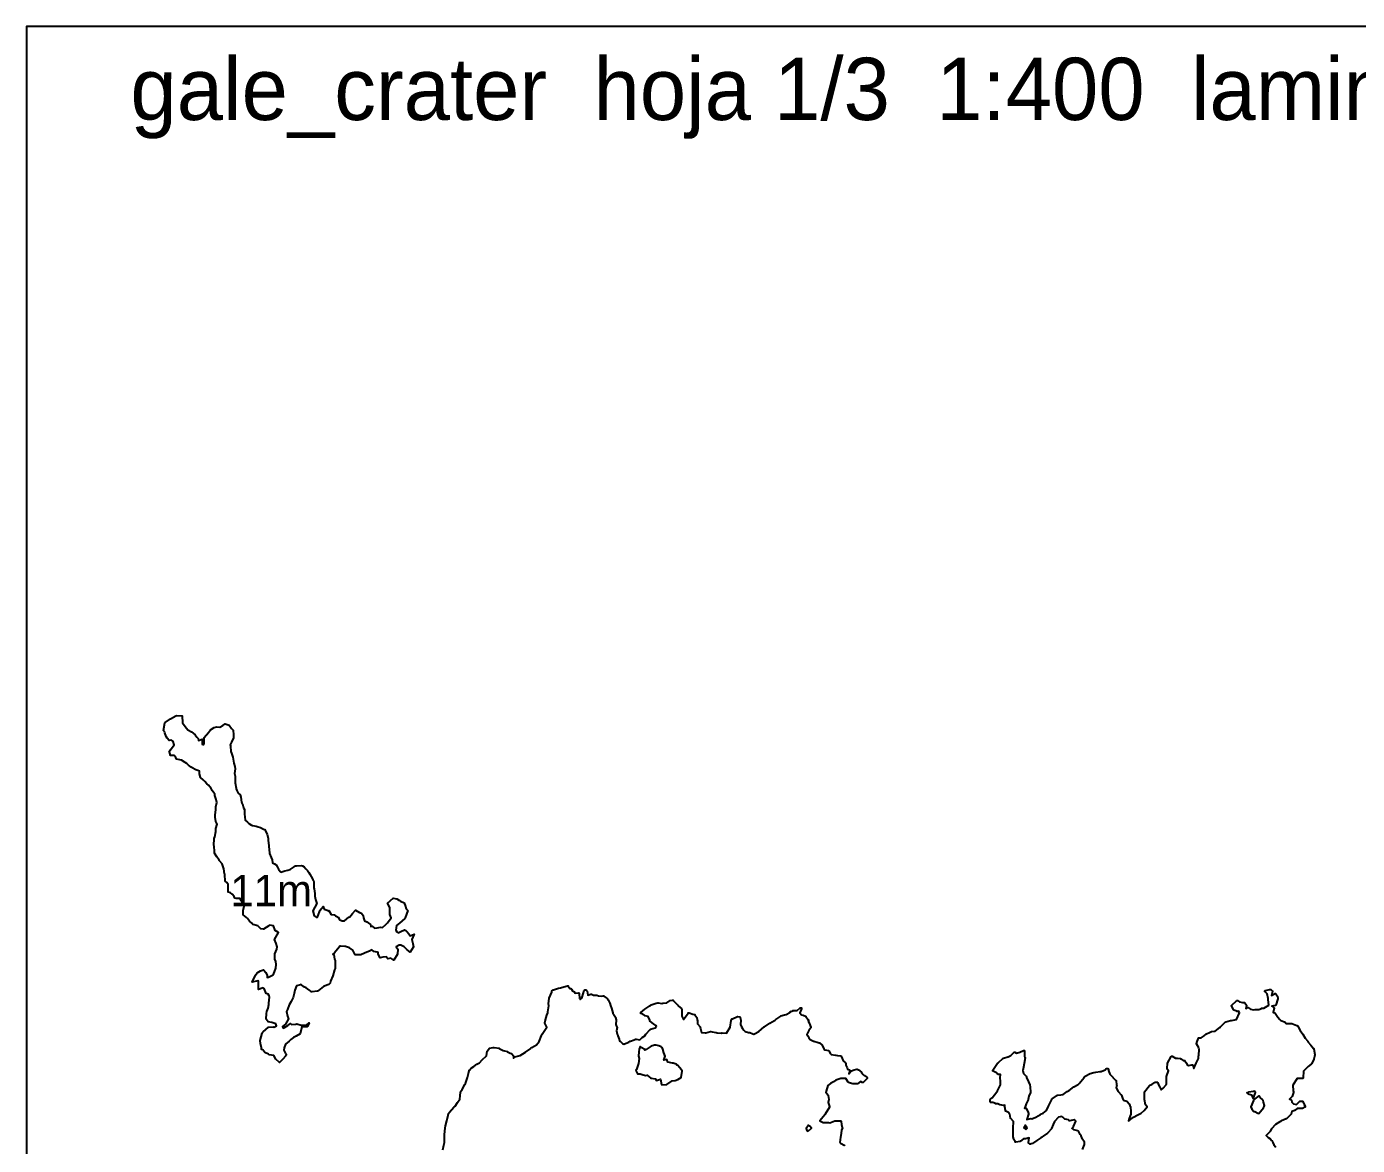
# Model space of a CAD drawing. Header units: millimetres. Extents: x 0 to 600, y 0 to 900.
# Drawn here: x 0 to 128.2, y 792.2 to 900 of the extents above; entities that cross this region are included whole.
import ezdxf
from ezdxf.enums import TextEntityAlignment as Align

# ---------------------------------------------------------------- set-up
doc = ezdxf.new("R2010")
doc.units = ezdxf.units.MM
for name, color, linetype in [('CORTE', 1, 'Continuous'), ('GRABADO', 5, 'Continuous'), ('HOJA', 8, 'Continuous')]:
    doc.layers.add(name, color=color, linetype=linetype)

msp = doc.modelspace()

# ---------------------------------------------------------------- linework, layer by layer
at = {"layer": 'CORTE'}
for points in [[(14.93, 829.34), (14.44, 829.42), (14.37, 829.58), (14.21, 829.78), (13.86, 829.78), (13.78, 829.99), (13.72, 830.11), (13.85, 830.33), (14.2, 830.82), (14.13, 831.12), (13.9, 831.24), (13.73, 831.21), (13.55, 831.45), (13.43, 831.6), (13.32, 831.96), (13.27, 832.08), (13.19, 832.17), (13.31, 832.91), (13.33, 832.93), (13.34, 832.94), (13.34, 832.95), (13.87, 833.32), (14.38, 833.61), (14.43, 833.62), (14.98, 833.59), (15.03, 832.91), (15.27, 832.57), (15.53, 832.25), (15.89, 832.05), (16.05, 831.94), (16.23, 831.78), (16.4, 831.54), (16.51, 831.42), (16.57, 831.21), (16.92, 831.34), (16.92, 830.86), (17.01, 830.83), (17.02, 830.83), (17.07, 830.85), (17.09, 830.96), (17.09, 831.52), (17.51, 831.99), (17.71, 832.25), (18.06, 832.47), (18.29, 832.54), (18.6, 832.5), (18.9, 832.68), (19.13, 832.83), (19.51, 832.69), (19.72, 832.38), (19.78, 832.33), (19.88, 832.22), (19.94, 831.77), (19.94, 831.48), (19.73, 831.07), (19.61, 830.8), (19.65, 830.71), (19.67, 830.14), (19.7, 830.11), (19.73, 830), (19.86, 829.6), (19.9, 829.43), (19.97, 829.04), (20.04, 828.73), (20.08, 828.49), (20.03, 828.03), (20.09, 827.8), (20.09, 827.33), (20.1, 827.13), (20.17, 826.64), (20.18, 826.56), (20.25, 826.41), (20.37, 826.16), (20.57, 825.98), (20.62, 825.75), (20.71, 825.27), (20.73, 825.22), (20.78, 825.12), (20.9, 824.74), (20.98, 824.57), (20.98, 824.13), (21.01, 823.86), (21.05, 823.56), (21.28, 823.36), (21.34, 823.29), (21.4, 823.22), (21.66, 823.07), (21.77, 823.04), (22.1, 822.98), (22.3, 822.92), (22.53, 822.84), (22.83, 822.69), (22.94, 822.64), (23.01, 822.5), (23.16, 822.19), (23.26, 821.79), (23.28, 821.63), (23.33, 821.08), (23.33, 821), (23.38, 820.39), (23.38, 820.38), (23.39, 820.35), (23.56, 819.95), (23.66, 819.71), (23.69, 819.44), (23.88, 819.35), (24.04, 819.24), (24.17, 819.03), (24.26, 818.81), (24.42, 818.61), (24.5, 818.53), (24.87, 818.66), (25.15, 818.74), (25.38, 818.78), (25.78, 819.06), (25.91, 819.14), (25.98, 819.14), (26.47, 819.19), (26.56, 819.16), (26.74, 819.05), (26.9, 818.87), (27.04, 818.71), (27.17, 818.51), (27.29, 818.34), (27.41, 818.12), (27.57, 817.82), (27.63, 817.72), (27.67, 817.62), (27.66, 817.03), (27.69, 816.93), (27.77, 816.48), (27.76, 816.22), (27.84, 815.89), (27.96, 815.51), (27.58, 814.82), (27.69, 814.34), (27.88, 814.2), (28.02, 814.19), (28.06, 814.3), (28.29, 814.86), (28.57, 815.24), (28.67, 814.97), (28.95, 814.89), (29.01, 814.8), (29.1, 814.85), (29.32, 814.47), (29.63, 814.44), (29.74, 814.33), (30, 814.19), (30.09, 814.05), (30.17, 813.93), (30.39, 813.86), (30.61, 813.84), (31.03, 814.2), (31.12, 814.23), (31.38, 814.54), (31.67, 814.87), (32.05, 814.64), (32.25, 814.59), (32.43, 814.36), (32.46, 814.15), (32.53, 813.84), (32.76, 813.76), (32.9, 813.67), (33.13, 813.48), (33.15, 813.31), (33.27, 813.34), (33.51, 813.13), (33.76, 813.16), (34.09, 813.24), (34.28, 813.22), (34.59, 813.49), (34.76, 813.66), (35.1, 814.14), (35, 814.45), (34.99, 814.83), (34.99, 815.13), (34.76, 815.54), (35.32, 816.04), (35.67, 815.98), (35.91, 815.82), (36.02, 815.75), (36.37, 815.58), (36.4, 815.47), (36.46, 815.31), (36.56, 815), (36.72, 814.85), (36.47, 814.13), (36.47, 814.1), (36.43, 814.07), (36.43, 814.06), (35.92, 813.63), (35.62, 813.4), (35.56, 812.94), (35.67, 812.8), (35.79, 812.7), (35.84, 812.72), (36.04, 812.81), (36.39, 812.99), (36.52, 812.93), (36.67, 812.79), (36.83, 812.59), (36.95, 812.39), (37.34, 812.56), (37.09, 812.04), (37.2, 811.66), (37.28, 811.34), (36.93, 810.82), (36.66, 811.04), (36.38, 811.34), (36.38, 811.34), (36.03, 811.51), (35.89, 811.49), (35.6, 811.33), (35.74, 811.11), (35.72, 810.64), (35.37, 810.05), (35.08, 810.25), (34.79, 810.19), (34.64, 810.38), (34.31, 810.36), (34.05, 810.29), (33.85, 810.64), (33.85, 810.81), (33.76, 810.84), (33.45, 810.89), (33.25, 811.06), (33.03, 810.94), (32.76, 810.82), (32.25, 810.59), (32.23, 810.58), (31.66, 810.58), (31.6, 810.62), (31.61, 810.65), (31.42, 811.03), (31.11, 811.24), (31.1, 811.26), (31.01, 811.28), (30.71, 811.38), (30.64, 811.36), (30.22, 811.41), (30.16, 811.4), (30.1, 811.31), (29.64, 810.75), (29.5, 810.65), (29.58, 810.59), (29.67, 810.14), (29.71, 810.04), (29.71, 809.97), (29.71, 809.26), (29.67, 809.12), (29.49, 808.55), (29.28, 808.03), (29.23, 807.84), (29.11, 807.73), (29.01, 807.69), (28.59, 807.51), (28.11, 807.13), (28.04, 807.07), (28, 807.08), (27.51, 807.02), (27.4, 807.02), (27.29, 807.13), (27.06, 807.29), (26.94, 807.38), (26.7, 807.5), (26.45, 807.72), (26.38, 807.67), (25.99, 807.58), (25.83, 807.17), (25.78, 806.86), (25.66, 806.47), (25.48, 806.07), (25.3, 805.77), (25.13, 805.31), (25.04, 805.1), (25.14, 804.66), (25.21, 804.4), (24.95, 803.9), (24.66, 803.68), (24.7, 803.5), (24.85, 803.57), (25.16, 803.78), (25.43, 803.97), (25.5, 803.87), (25.93, 803.9), (26.03, 803.92), (26.46, 803.79), (26.95, 803.79), (27.22, 804.02), (27.23, 804.01), (27.04, 803.66), (27.03, 803.65), (27.01, 803.63), (26.52, 803.63), (26.35, 802.97), (25.97, 802.74), (25.71, 802.61), (25.46, 802.41), (25.28, 802.27), (24.95, 801.95), (24.82, 801.61), (24.77, 801.38), (24.95, 801.07), (24.99, 800.99), (25, 800.92), (24.95, 800.82), (24.67, 800.52), (24.37, 800.2), (24.02, 800.51), (23.8, 800.87), (23.36, 800.95), (23.29, 800.99), (22.96, 801.16), (22.75, 801.41), (22.63, 801.46), (22.63, 801.62), (22.52, 802.04), (22.5, 802.33), (22.7, 803.01), (22.71, 803.05), (22.74, 803.1), (22.8, 803.14), (23.29, 803.6), (23.76, 803.65), (23.85, 803.59), (24.08, 803.74), (23.99, 803.93), (23.82, 803.99), (23.61, 804.05), (23.28, 804.11), (23.17, 804.25), (23.08, 804.39), (23.11, 804.93), (23.15, 805.12), (23.25, 805.43), (23.34, 805.8), (23.33, 805.91), (23.41, 806.49), (23.37, 806.62), (23.27, 806.79), (23.06, 806.85), (22.93, 807.16), (22.89, 807.34), (22.79, 807.39), (22.32, 807.24), (22.35, 807.88), (22.34, 808.02), (22.26, 808.07), (21.74, 807.93), (22.06, 808.61), (22.22, 808.85), (22.53, 809.03), (22.82, 809.14), (23.05, 808.87), (23.18, 808.59), (23.17, 808.38), (23.29, 808.42), (23.74, 808.64), (23.78, 808.67), (24.02, 809.29), (24.05, 809.64), (24, 809.94), (23.91, 810.14), (23.9, 810.67), (24.1, 811.12), (24.13, 811.35), (24.03, 811.68), (23.89, 812.05), (24.26, 812.72), (23.95, 812.92), (23.79, 813.37), (23.39, 813.42), (23.37, 813.4), (23.33, 813.37), (22.81, 813.04), (22.55, 813.09), (22.26, 813.38), (21.79, 813.49), (21.7, 813.62), (21.48, 813.8), (21.26, 814.08), (21.21, 814.13), (21.18, 814.16), (20.87, 814.41), (20.87, 814.84), (20.97, 815.26), (20.73, 815.5), (20.79, 815.71), (20.65, 815.76), (20.56, 816.01), (20.17, 816.01), (20.05, 816.04), (19.99, 816.18), (19.81, 816.43), (19.63, 816.53), (19.4, 816.62), (19.42, 816.91), (19.42, 817.36), (19.28, 817.55), (19.14, 817.66), (19.08, 818.31), (19.09, 818.34), (19.07, 818.37), (18.98, 818.87), (18.96, 818.97), (18.83, 819.33), (18.58, 819.64), (18.56, 819.66), (18.55, 819.69), (18.31, 820.01), (18.09, 820.36), (18.11, 820.5), (18.05, 821.07), (18.04, 821.11), (18.07, 821.79), (18.13, 821.94), (18.23, 822.47), (18.22, 822.74), (18.34, 823.16), (18.24, 823.43), (18.15, 823.85), (18.15, 824.04), (18.23, 824.56), (18.23, 824.84), (18.33, 825.24), (18.26, 825.54), (18.14, 825.93), (18.13, 826.06), (18.03, 826.19), (17.88, 826.4), (17.79, 826.59), (17.64, 826.76), (17.52, 826.92), (17.35, 827.05), (17.17, 827.28), (17.08, 827.38), (17, 827.44), (16.74, 827.66), (16.65, 828.02), (16.66, 828.26), (16.5, 828.33), (16.3, 828.39), (15.96, 828.58), (15.92, 828.61), (15.86, 828.66), (15.58, 828.85), (15.43, 829), (15.26, 829.11), (14.93, 829.34)], [(59.54, 801.45), (59.18, 801.64), (59.1, 801.74), (59, 801.48), (58.97, 801.24), (58.92, 800.81), (58.99, 800.59), (58.94, 800.09), (58.73, 799.52), (58.69, 799.42), (58.85, 799.12), (59.1, 799.1), (59.29, 799.04), (59.61, 798.95), (59.76, 798.98), (59.98, 798.78), (60.1, 798.72), (60.15, 798.7), (60.56, 798.61), (60.68, 798.45), (61.06, 798.59), (61.16, 798.07), (61.17, 798.06), (61.18, 798.06), (61.67, 798.08), (61.68, 798.09), (62.19, 798.42), (62.48, 798.48), (62.71, 798.57), (63.05, 798.77), (63.15, 799.37), (63.15, 799.39), (62.91, 799.68), (62.7, 799.93), (62.63, 799.95), (62.55, 800.05), (62.27, 800.13), (62.2, 800.15), (61.77, 800.22), (61.65, 800.5), (61.37, 800.42), (61.49, 800.8), (61.37, 801.13), (61.28, 801.48), (61.23, 801.63), (61.13, 801.72), (60.91, 801.81), (60.64, 801.88), (60.48, 801.87), (60.16, 801.77), (59.66, 801.44), (59.66, 801.44), (59.56, 801.39), (59.54, 801.45)], [(118.15, 796.7), (118.36, 797.32), (118.28, 797.43), (118.18, 797.39), (117.7, 797.33), (117.65, 797.32), (117.54, 797.29), (117.57, 797.23), (117.66, 797.19), (117.97, 797.07), (118.15, 796.7)], [(118.17, 796.6), (118.18, 796.55), (117.92, 795.94), (118.02, 795.71), (118.19, 795.47), (118.29, 795.48), (118.58, 795.32), (118.68, 795.29), (118.69, 795.3), (119.14, 795.84), (119.2, 795.97), (119.23, 796.07), (119.13, 796.38), (119.09, 796.57), (119.08, 796.6), (118.8, 796.82), (118.67, 796.98), (118.17, 796.6)], [(75.28, 793.58), (75.59, 793.87), (75.44, 794.08), (75.31, 794.16), (75.09, 793.85), (75.15, 793.64), (75.28, 793.58)], [(96.23, 793.73), (96.36, 793.87), (96.28, 794.02), (96.2, 794.16), (96.05, 793.89), (96.19, 793.82), (96.23, 793.73)]]:
    msp.add_lwpolyline(points, close=True, dxfattribs=at)
for points in [[(40.08, 791.8), (40.19, 792.22), (40.25, 792.48), (40.25, 792.56), (40.24, 793.17), (40.24, 793.17), (40.24, 793.18), (40.26, 793.27), (40.32, 793.87), (40.32, 793.87), (40.35, 794.09), (40.35, 794.09), (40.46, 794.57), (40.6, 795.12), (40.63, 795.27), (40.63, 795.27), (40.64, 795.28), (40.64, 795.28), (40.64, 795.29), (40.72, 795.42), (40.72, 795.42), (40.73, 795.42), (41.16, 795.88), (41.25, 795.97), (41.27, 795.99), (41.51, 796.34), (41.73, 796.66), (41.75, 796.99), (41.78, 797.34), (41.78, 797.35), (41.79, 797.35), (41.79, 797.36), (41.79, 797.37), (41.79, 797.37), (41.94, 797.6), (42.2, 798.07), (42.21, 798.07), (42.28, 798.19), (42.48, 798.74), (42.57, 799.13), (42.63, 799.43), (42.63, 799.44), (42.63, 799.45), (42.63, 799.45), (42.64, 799.46), (42.64, 799.47), (42.65, 799.47), (42.83, 799.64), (42.83, 799.64), (43.09, 799.82), (43.35, 800.03), (43.36, 800.04), (43.61, 800.17), (43.87, 800.45), (43.87, 800.45), (44.29, 800.84), (44.37, 801.29), (44.37, 801.29), (44.37, 801.3), (44.38, 801.3), (44.38, 801.31), (44.38, 801.32), (44.56, 801.55), (44.56, 801.55), (44.57, 801.56), (44.57, 801.56), (44.58, 801.57), (44.59, 801.57), (44.59, 801.57), (44.6, 801.57), (44.95, 801.64), (44.96, 801.64), (45.02, 801.65), (45.02, 801.65), (45.03, 801.65), (45.03, 801.65), (45.5, 801.58), (45.51, 801.57), (45.51, 801.57), (45.52, 801.57), (45.53, 801.57), (45.53, 801.56), (45.9, 801.37), (46.03, 801.32), (46.31, 801.25), (46.32, 801.25), (46.32, 801.24), (46.33, 801.24), (46.56, 801.11), (46.7, 801.06), (46.7, 801.06), (46.71, 801.06), (46.72, 801.05), (46.73, 801.05), (46.73, 801.04), (46.9, 800.85), (46.9, 800.85), (46.91, 800.84), (46.91, 800.84), (46.91, 800.83), (46.91, 800.82), (46.91, 800.82), (46.92, 800.81), (46.91, 800.8), (46.89, 800.63), (47.01, 800.72), (47.02, 800.73), (47.02, 800.73), (47.03, 800.73), (47.04, 800.73), (47.55, 800.88), (48.06, 801.2), (48.55, 801.56), (48.57, 801.58), (48.57, 801.59), (48.65, 801.66), (48.66, 801.66), (48.66, 801.66), (49.1, 801.91), (49.37, 802.23), (49.6, 802.8), (49.65, 802.92), (49.65, 802.92), (49.65, 802.93), (50.11, 803.59), (49.93, 803.98), (49.92, 803.99), (49.92, 804), (49.92, 804.01), (49.92, 804.02), (49.92, 804.02), (49.92, 804.03), (49.98, 804.3), (49.98, 804.3), (50.12, 804.76), (50.19, 804.99), (50.19, 805.08), (50.2, 805.08), (50.31, 805.67), (50.28, 805.88), (50.28, 805.89), (50.28, 805.89), (50.34, 806.37), (50.34, 806.38), (50.34, 806.38), (50.34, 806.39), (50.58, 806.99), (50.58, 807.06), (50.58, 807.07), (50.58, 807.08), (50.58, 807.08), (50.59, 807.09), (50.59, 807.1), (50.59, 807.1), (50.6, 807.11), (50.6, 807.11), (50.67, 807.17), (50.67, 807.17), (50.68, 807.18), (50.69, 807.18), (50.69, 807.18), (50.7, 807.18), (50.71, 807.19), (50.71, 807.19), (50.72, 807.19), (50.75, 807.19), (51.22, 807.35), (51.22, 807.35), (51.42, 807.39), (51.74, 807.48), (52.09, 807.59), (52.1, 807.59), (52.1, 807.59), (52.11, 807.59), (52.12, 807.59), (52.12, 807.59), (52.13, 807.59), (52.14, 807.59), (52.15, 807.59), (52.15, 807.58), (52.16, 807.58), (52.16, 807.57), (52.17, 807.57), (52.17, 807.56), (52.33, 807.33), (52.43, 807.32), (52.44, 807.31), (52.45, 807.31), (52.45, 807.31), (52.46, 807.31), (52.47, 807.3), (52.47, 807.3), (52.48, 807.29), (52.48, 807.29), (52.49, 807.28), (52.49, 807.28), (52.57, 807.11), (52.76, 807.01), (52.76, 807), (52.77, 807), (52.77, 806.99), (52.78, 806.99), (52.78, 806.98), (52.85, 806.87), (53.15, 806.9), (53.16, 806.9), (53.17, 806.9), (53.18, 806.9), (53.19, 806.9), (53.19, 806.89), (53.2, 806.89), (53.21, 806.88), (53.21, 806.88), (53.22, 806.88), (53.22, 806.87), (53.23, 806.86), (53.23, 806.85), (53.23, 806.85), (53.23, 806.84), (53.26, 806.38), (53.31, 806.3), (53.33, 806.28), (53.49, 806.41), (53.65, 806.9), (53.67, 807.07), (53.67, 807.08), (53.67, 807.08), (53.68, 807.08), (53.68, 807.09), (53.69, 807.1), (53.69, 807.11), (53.69, 807.11), (53.7, 807.12), (53.81, 807.19), (53.82, 807.19), (53.82, 807.2), (53.83, 807.2), (53.84, 807.2), (53.85, 807.2), (53.85, 807.2), (53.86, 807.2), (53.87, 807.2), (53.88, 807.2), (53.88, 807.2), (53.89, 807.19), (53.9, 807.19), (53.9, 807.19), (53.91, 807.18), (53.91, 807.18), (53.94, 807.14), (53.94, 807.14), (53.97, 807.1), (53.97, 807.09), (53.97, 807.09), (53.98, 807.08), (53.98, 807.07), (54.07, 806.68), (54.35, 806.78), (54.36, 806.78), (54.37, 806.78), (54.37, 806.78), (54.38, 806.78), (54.39, 806.78), (54.39, 806.78), (54.4, 806.78), (54.4, 806.78), (54.59, 806.7), (54.9, 806.7), (54.91, 806.69), (54.91, 806.69), (54.92, 806.69), (55.07, 806.63), (55.42, 806.58), (55.54, 806.62), (55.55, 806.62), (55.56, 806.62), (55.56, 806.62), (55.57, 806.62), (55.57, 806.62), (55.58, 806.62), (55.59, 806.61), (55.6, 806.61), (55.6, 806.61), (55.61, 806.6), (55.81, 806.42), (55.93, 806.36), (55.94, 806.36), (55.94, 806.36), (55.95, 806.35), (55.95, 806.35), (55.96, 806.34), (55.96, 806.34), (55.96, 806.33), (56.01, 806.23), (56.18, 805.92), (56.18, 805.91), (56.18, 805.9), (56.23, 805.69), (56.34, 805.43), (56.34, 805.42), (56.45, 804.99), (56.45, 804.99), (56.46, 804.91), (56.52, 804.85), (56.53, 804.85), (56.53, 804.84), (56.72, 804.57), (56.72, 804.56), (56.72, 804.56), (56.73, 804.55), (56.8, 804.3), (56.8, 804.29), (56.8, 804.29), (56.8, 804.28), (56.8, 804.27), (56.75, 803.87), (56.86, 803.61), (56.87, 803.6), (56.87, 803.6), (56.87, 803.6), (56.87, 803.59), (56.87, 803.58), (56.82, 803.26), (56.87, 802.92), (56.95, 802.79), (56.96, 802.78), (56.96, 802.78), (57.06, 802.46), (57.06, 802.45), (57.1, 802.3), (57.16, 802.26), (57.17, 802.26), (57.17, 802.25), (57.18, 802.25), (57.38, 802.03), (57.51, 801.98), (57.91, 802.13), (57.92, 802.13), (58, 802.15), (58.14, 802.26), (58.14, 802.26), (58.15, 802.26), (58.15, 802.26), (58.16, 802.27), (58.53, 802.38), (58.66, 802.44), (58.67, 802.44), (58.67, 802.44), (58.68, 802.44), (58.69, 802.44), (58.7, 802.44), (59.06, 802.39), (59.29, 802.6), (59.3, 802.6), (59.55, 802.78), (59.63, 802.93), (59.64, 802.93), (59.64, 802.94), (59.64, 802.94), (60.07, 803.39), (60.08, 803.39), (60.09, 803.4), (60.09, 803.4), (60.1, 803.4), (60.1, 803.4), (60.53, 803.53), (60.6, 803.56), (60.65, 803.62), (60.66, 803.68), (60.6, 803.76), (60.38, 803.91), (60.38, 803.92), (60.08, 804.14), (60.08, 804.14), (60.07, 804.15), (60.07, 804.16), (60.06, 804.16), (60.04, 804.21), (60.03, 804.21), (60.03, 804.22), (60.03, 804.22), (60.03, 804.23), (60.03, 804.24), (60.03, 804.25), (60.03, 804.27), (59.88, 804.64), (59.59, 804.69), (59.58, 804.69), (59.58, 804.7), (59.57, 804.7), (59.56, 804.7), (59.47, 804.77), (59.18, 804.91), (59.18, 804.91), (59.17, 804.91), (59.17, 804.92), (59.16, 804.92), (59.15, 804.93), (59.15, 804.93), (59.15, 804.94), (59.14, 804.95), (59.14, 804.95), (59.14, 804.96), (59.14, 804.97), (59.14, 804.98), (59.14, 804.98), (59.14, 804.99), (59.14, 805), (59.15, 805), (59.15, 805.01), (59.15, 805.02), (59.16, 805.02), (59.16, 805.03), (59.17, 805.03), (59.56, 805.34), (59.56, 805.34), (60.03, 805.66), (60.04, 805.66), (60.05, 805.67), (60.08, 805.68), (60.1, 805.71), (60.11, 805.72), (60.11, 805.72), (60.12, 805.73), (60.12, 805.73), (60.13, 805.74), (60.14, 805.74), (60.63, 805.9), (60.63, 805.9), (60.79, 805.95), (60.79, 805.95), (60.8, 805.95), (60.81, 805.95), (60.81, 805.95), (60.82, 805.95), (61.17, 805.87), (61.27, 805.9), (61.28, 805.9), (61.67, 805.96), (61.98, 806.16), (61.98, 806.16), (61.99, 806.16), (61.99, 806.16), (62.2, 806.2), (62.21, 806.21), (62.22, 806.21), (62.23, 806.2), (62.24, 806.2), (62.25, 806.2), (62.25, 806.2), (62.26, 806.19), (62.26, 806.19), (62.27, 806.19), (62.27, 806.18), (62.46, 805.97), (62.73, 805.72), (62.73, 805.72), (62.77, 805.67), (62.8, 805.64), (63.07, 805.4), (63.07, 805.4), (63.08, 805.39), (63.08, 805.38), (63.09, 805.38), (63.09, 805.37), (63.09, 805.36), (63.09, 805.36), (63.1, 805.35), (63.1, 805.35), (63.1, 804.67), (63.26, 804.34), (63.73, 804.96), (63.73, 804.97), (63.74, 804.97), (63.74, 804.98), (63.75, 804.98), (63.76, 804.98), (63.76, 804.99), (63.77, 804.99), (63.78, 804.99), (63.78, 804.99), (63.79, 804.99), (63.8, 804.99), (63.81, 804.99), (63.81, 804.99), (64.17, 804.84), (64.32, 804.83), (64.32, 804.83), (64.33, 804.82), (64.34, 804.82), (64.35, 804.82), (64.35, 804.81), (64.36, 804.81), (64.36, 804.8), (64.37, 804.8), (64.37, 804.79), (64.54, 804.53), (64.54, 804.53), (64.54, 804.52), (64.54, 804.52), (64.6, 804.3), (64.6, 804.29), (64.61, 804.28), (64.61, 804.28), (64.61, 803.91), (64.86, 803.64), (64.87, 803.63), (64.87, 803.62), (64.87, 803.62), (64.88, 803.61), (64.88, 803.6), (64.88, 803.59), (64.88, 803.59), (64.88, 803.56), (64.9, 803.49), (64.91, 803.48), (64.99, 803.09), (65.36, 803.05), (65.41, 803.05), (65.86, 803.19), (65.86, 803.19), (65.87, 803.19), (65.88, 803.19), (65.88, 803.19), (65.89, 803.19), (66.04, 803.16), (66.41, 803.1), (66.42, 803.1), (66.43, 803.1), (66.5, 803.07), (66.91, 803.02), (66.96, 803.05), (66.96, 803.05), (66.97, 803.05), (66.98, 803.05), (66.99, 803.05), (66.99, 803.05), (67.41, 803.03), (67.75, 803.61), (67.87, 804.26), (67.88, 804.3), (67.88, 804.3), (67.9, 804.36), (67.9, 804.37), (67.9, 804.37), (67.91, 804.38), (67.91, 804.38), (67.92, 804.39), (67.92, 804.39), (67.93, 804.4), (67.93, 804.4), (67.94, 804.41), (67.95, 804.41), (67.95, 804.41), (67.96, 804.41), (67.97, 804.41), (67.98, 804.41), (67.98, 804.41), (67.99, 804.41), (68, 804.41), (68, 804.4), (68, 804.4), (68.46, 804.62), (68.47, 804.62), (68.48, 804.62), (68.48, 804.62), (68.49, 804.62), (68.5, 804.62), (68.5, 804.62), (68.69, 804.59), (68.69, 804.59), (68.7, 804.59), (68.7, 804.58), (68.71, 804.58), (68.72, 804.57), (68.72, 804.57), (68.73, 804.56), (68.73, 804.56), (68.74, 804.55), (68.74, 804.54), (68.74, 804.54), (68.74, 804.53), (68.79, 804.29), (68.8, 804.29), (68.8, 804.28), (68.8, 804.27), (68.76, 803.85), (68.86, 803.62), (68.96, 803.48), (68.96, 803.48), (69.07, 803.31), (69.21, 803.17), (69.54, 803.08), (69.62, 803.09), (69.63, 803.09), (69.64, 803.09), (69.64, 803.09), (69.65, 803.09), (69.66, 803.09), (69.67, 803.09), (69.95, 802.96), (70.06, 802.94), (70.07, 802.94), (70.07, 802.94), (70.1, 802.96), (70.54, 803.2), (71.05, 803.64), (71.05, 803.64), (71.06, 803.64), (71.06, 803.65), (71.07, 803.65), (71.07, 803.65), (71.59, 803.99), (71.59, 804), (72.03, 804.23), (72.1, 804.29), (72.15, 804.33), (72.16, 804.34), (72.63, 804.67), (72.64, 804.67), (72.64, 804.68), (72.65, 804.68), (72.99, 804.79), (72.99, 804.8), (73, 804.8), (73, 804.8), (73.17, 804.81), (73.51, 805.03), (73.51, 805.04), (73.68, 805.14), (73.69, 805.15), (73.81, 805.19), (73.81, 805.2), (73.82, 805.2), (73.83, 805.2), (74.22, 805.22), (74.52, 805.46), (74.52, 805.46), (74.53, 805.46), (74.53, 805.47), (74.54, 805.47), (74.56, 805.47), (74.56, 805.47), (74.57, 805.47), (74.58, 805.47), (74.58, 805.47), (74.59, 805.47), (74.6, 805.46), (74.6, 805.46), (74.61, 805.45), (74.62, 805.45), (74.62, 805.44), (74.62, 805.44), (74.63, 805.43), (74.63, 805.43), (74.63, 805.42), (74.64, 805.41), (74.64, 805.4), (74.64, 805.4), (74.64, 805.39), (74.64, 805.38), (74.63, 805.38), (74.63, 805.37), (74.47, 804.99), (74.63, 804.8), (74.79, 804.76), (74.79, 804.76), (74.8, 804.76), (75.03, 804.65), (75.03, 804.65), (75.04, 804.65), (75.05, 804.64), (75.05, 804.64), (75.06, 804.63), (75.29, 804.32), (75.29, 804.32), (75.3, 804.31), (75.3, 804.3), (75.3, 804.3), (75.3, 804.29), (75.3, 804.28), (75.3, 804.28), (75.3, 804.27), (75.29, 804.19), (75.36, 804.01), (75.48, 803.78), (75.48, 803.78), (75.48, 803.77), (75.53, 803.61), (75.54, 803.6), (75.54, 803.59), (75.54, 803.58), (75.54, 803.58), (75.54, 803.57), (75.53, 803.56), (75.53, 803.55), (75.53, 803.55), (75.53, 803.54), (75.35, 803.29), (75.14, 802.89), (75.23, 802.76), (75.35, 802.59), (75.47, 802.43), (75.78, 802.26), (75.79, 802.26), (75.81, 802.24), (75.82, 802.24), (75.82, 802.24), (75.83, 802.24), (76.25, 802.14), (76.35, 802.11), (76.36, 802.11), (76.37, 802.11), (76.37, 802.1), (76.38, 802.1), (76.38, 802.1), (76.63, 801.88), (76.63, 801.87), (76.64, 801.86), (76.64, 801.86), (76.64, 801.86), (76.79, 801.53), (76.83, 801.45), (76.89, 801.42), (77.23, 801.35), (77.23, 801.35), (77.24, 801.34), (77.25, 801.34), (77.25, 801.34), (77.26, 801.33), (77.27, 801.33), (77.27, 801.32), (77.27, 801.32), (77.44, 801.04), (77.49, 800.96), (77.91, 800.9), (77.92, 800.9), (77.93, 800.9), (77.93, 800.9), (77.94, 800.9), (77.95, 800.89), (78.09, 800.88), (78.09, 800.88), (78.4, 800.83), (78.41, 800.83), (78.42, 800.83), (78.42, 800.83), (78.43, 800.82), (78.44, 800.82), (78.44, 800.82), (78.45, 800.81), (78.45, 800.81), (78.45, 800.8), (78.49, 800.74), (78.49, 800.74), (78.49, 800.73), (78.64, 800.36), (78.86, 800.17), (78.87, 800.16), (78.87, 800.16), (78.87, 800.15), (78.88, 800.15), (78.88, 800.14), (78.88, 800.13), (78.88, 800.12), (78.89, 800.12), (78.89, 800.11), (78.89, 799.95), (79.02, 799.69), (79.07, 799.57), (79.25, 799.48), (79.26, 799.48), (79.27, 799.48), (79.27, 799.47), (79.28, 799.47), (79.28, 799.46), (79.29, 799.45), (79.29, 799.45), (79.29, 799.44), (79.29, 799.43), (79.3, 799.43), (79.3, 799.42), (79.3, 799.41), (79.3, 799.41), (79.29, 799.4), (79.29, 799.39), (79.19, 799.12), (79.42, 799.39), (79.42, 799.39), (79.43, 799.4), (79.44, 799.4), (79.44, 799.4), (79.45, 799.4), (79.7, 799.49), (79.7, 799.49), (79.98, 799.55), (79.98, 799.55), (79.99, 799.55), (80, 799.55), (80.01, 799.55), (80.01, 799.55), (80.02, 799.54), (80.03, 799.54), (80.06, 799.52), (80.06, 799.52), (80.13, 799.48), (80.14, 799.48), (80.4, 799.26), (80.41, 799.26), (80.41, 799.25), (80.42, 799.25), (80.57, 799.03), (80.68, 798.96), (80.69, 798.96), (80.94, 798.78), (80.94, 798.78), (80.95, 798.77), (80.95, 798.77), (80.96, 798.76), (80.96, 798.76), (80.96, 798.75), (80.97, 798.74), (80.97, 798.74), (80.97, 798.73), (80.97, 798.72), (80.97, 798.72), (80.97, 798.71), (80.97, 798.7), (80.96, 798.69), (80.96, 798.69), (80.96, 798.68), (80.95, 798.68), (80.95, 798.67), (80.57, 798.28), (80.56, 798.28), (80.56, 798.27), (80.55, 798.27), (80.55, 798.26), (80.54, 798.26), (80.53, 798.26), (80.52, 798.26), (80.52, 798.26), (80.51, 798.26), (80.5, 798.26), (80.5, 798.26), (80.49, 798.26), (80.48, 798.27), (80.48, 798.27), (80.32, 798.37), (80.04, 798.16), (80.03, 798.16), (80.03, 798.16), (80.02, 798.15), (80.01, 798.15), (80, 798.15), (80, 798.15), (79.61, 798.13), (79.6, 798.13), (79.59, 798.13), (79.59, 798.13), (79.58, 798.14), (79.45, 798.19), (79.17, 798.28), (79.16, 798.28), (79.15, 798.28), (79.15, 798.29), (79.14, 798.29), (79.14, 798.3), (79.13, 798.3), (79.13, 798.31), (78.91, 798.65), (78.44, 798.65), (77.93, 798.5), (77.71, 798.35), (77.42, 798.17), (77.16, 797.98), (77.02, 797.43), (77.02, 797.42), (77.01, 797.42), (76.97, 797.34), (77.19, 797.04), (77.19, 797.03), (77.19, 797.03), (77.2, 797.02), (77.2, 797.01), (77.27, 796.65), (77.27, 796.64), (77.27, 796.63), (77.27, 796.63), (77.22, 796.33), (77.32, 795.96), (77.33, 795.96), (77.33, 795.95), (77.33, 795.94), (77.32, 795.93), (77.32, 795.92), (77.32, 795.91), (77.32, 795.91), (76.93, 795.23), (76.93, 795.23), (76.93, 795.22), (76.93, 795.22), (76.93, 795.21), (76.92, 795.21), (76.92, 795.2), (76.91, 795.2), (76.91, 795.19), (76.89, 795.17), (76.4, 794.57), (76.73, 794.43), (76.86, 794.43), (77.23, 794.43), (77.24, 794.43), (77.24, 794.43), (77.37, 794.4), (77.84, 794.58), (77.85, 794.58), (77.86, 794.58), (77.86, 794.58), (77.9, 794.59), (77.9, 794.59), (78.39, 794.59), (78.4, 794.59), (78.41, 794.58), (78.41, 794.58), (78.42, 794.58), (78.43, 794.58), (78.43, 794.57), (78.44, 794.57), (78.44, 794.56), (78.45, 794.56), (78.45, 794.55), (78.46, 794.55), (78.46, 794.54), (78.46, 794.53), (78.47, 794.53), (78.47, 794.52), (78.5, 794.22), (78.56, 793.95), (78.56, 793.95), (78.57, 793.87), (78.57, 793.86), (78.57, 793.86), (78.57, 793.85), (78.56, 793.84), (78.56, 793.84), (78.5, 793.67), (78.42, 793.15), (78.42, 793.15), (78.39, 793), (78.34, 792.49), (78.39, 792.42), (78.46, 792.38), (78.76, 792.24), (78.76, 792.23), (78.77, 792.23), (78.77, 792.22), (78.78, 792.22), (78.78, 792.22), (78.79, 792.21)], [(101.71, 791.81), (101.88, 792.31), (101.91, 792.48), (101.91, 792.48), (101.91, 792.5), (101.9, 792.51), (101.89, 792.51), (101.89, 792.51), (101.89, 792.52), (101.68, 792.86), (101.68, 792.87), (101.58, 793.13), (101.48, 793.27), (101.37, 793.44), (101.25, 793.62), (100.88, 793.72), (100.88, 793.72), (100.87, 793.72), (100.87, 793.72), (100.83, 793.75), (100.76, 793.8), (100.75, 793.8), (100.75, 793.81), (100.74, 793.81), (100.74, 793.82), (100.73, 793.82), (100.73, 793.83), (100.73, 793.84), (100.72, 793.84), (100.72, 793.85), (100.72, 793.86), (100.72, 793.87), (100.72, 793.87), (100.73, 793.89), (100.73, 793.9), (100.74, 793.9), (100.84, 794.04), (101.06, 794.54), (100.97, 794.63), (100.89, 794.67), (100.48, 794.59), (100.47, 794.59), (100.46, 794.59), (100.45, 794.59), (100.45, 794.59), (100.44, 794.59), (100.43, 794.59), (100.43, 794.6), (100.42, 794.6), (100.42, 794.61), (100.35, 794.67), (100.03, 794.73), (100.03, 794.73), (100.02, 794.73), (100.01, 794.73), (100, 794.74), (100, 794.75), (99.81, 794.92), (99.71, 795), (99.38, 794.93), (99.01, 794.51), (98.88, 794.22), (98.72, 793.83), (98.72, 793.82), (98.71, 793.82), (98.71, 793.81), (98.35, 793.41), (98.34, 793.4), (98.34, 793.4), (97.92, 793.11), (97.81, 793.02), (97.81, 793.02), (97.69, 792.94), (97.29, 792.69), (96.88, 792.41), (96.88, 792.41), (96.87, 792.4), (96.75, 792.36), (96.7, 792.32), (96.69, 792.32), (96.68, 792.32), (96.68, 792.32), (96.67, 792.32), (96.66, 792.32), (96.66, 792.32), (96.65, 792.32), (96.64, 792.32), (96.63, 792.32), (96.63, 792.33), (96.62, 792.33), (96.62, 792.33), (96.52, 792.42), (96.52, 792.42), (96.51, 792.42), (96.51, 792.43), (96.5, 792.44), (96.5, 792.45), (96.49, 792.47), (96.49, 792.48), (96.55, 792.94), (96.22, 792.83), (96.22, 792.83), (96.21, 792.83), (96.2, 792.83), (96.03, 792.83), (95.72, 792.61), (95.71, 792.61), (95.7, 792.6), (95.69, 792.6), (95.69, 792.6), (95.27, 792.54), (95.27, 792.54), (95.26, 792.54), (95.25, 792.54), (95.24, 792.54), (95.24, 792.54), (95.23, 792.54), (95.22, 792.55), (95.22, 792.55), (95.21, 792.56), (95.21, 792.56), (95.2, 792.57), (95.2, 792.57), (95.2, 792.58), (95.09, 792.79), (95.09, 792.79), (95.08, 792.8), (95.01, 793.05), (95.01, 793.06), (95.01, 793.07), (95.01, 793.07), (95.01, 793.17), (95.01, 793.86), (95.06, 794.51), (95.05, 794.51), (94.8, 794.8), (94.79, 794.8), (94.79, 794.81), (94.78, 794.82), (94.78, 794.83), (94.78, 794.83), (94.69, 795.22), (94.64, 795.29), (94.64, 795.29), (94.58, 795.37), (94.32, 795.51), (94.31, 795.51), (94.31, 795.52), (94.3, 795.52), (94.29, 795.54), (94.29, 795.55), (94.28, 795.55), (94.28, 795.56), (94.28, 795.56), (94.23, 795.93), (94.21, 796.08), (94.12, 796.07), (94.11, 796.07), (94.1, 796.07), (93.76, 796.11), (93.75, 796.11), (93.74, 796.11), (93.74, 796.11), (93.73, 796.12), (93.73, 796.12), (93.56, 796.23), (93.33, 796.23), (93.33, 796.23), (93.32, 796.23), (93.31, 796.24), (93.31, 796.24), (93.05, 796.34), (92.89, 796.34), (92.89, 796.34), (92.88, 796.34), (92.88, 796.35), (92.87, 796.35), (92.86, 796.35), (92.86, 796.36), (92.85, 796.36), (92.84, 796.37), (92.84, 796.37), (92.84, 796.38), (92.83, 796.38), (92.83, 796.39), (92.83, 796.4), (92.82, 796.4), (92.82, 796.41), (92.82, 796.64), (92.82, 796.65), (92.83, 796.66), (92.83, 796.67), (92.83, 796.67), (92.84, 796.68), (92.84, 796.69), (92.85, 796.7), (92.86, 796.7), (92.86, 796.7), (93.01, 796.79), (93.45, 797.38), (93.52, 797.47), (93.8, 798.05), (93.8, 798.41), (93.77, 798.72), (93.77, 798.72), (93.77, 798.73), (93.8, 799.04), (93.58, 799.05), (93.57, 799.05), (93.57, 799.06), (93.56, 799.06), (93.55, 799.06), (93.55, 799.06), (93.54, 799.07), (93.53, 799.08), (93.53, 799.08), (93.42, 799.2), (93.1, 799.35), (93.09, 799.35), (93.08, 799.36), (93.08, 799.36), (93.07, 799.37), (93.07, 799.37), (93.06, 799.38), (93.06, 799.38), (93.06, 799.39), (93.06, 799.4), (93.05, 799.4), (93.05, 799.41), (93.05, 799.42), (93.05, 799.43), (93.06, 799.44), (93.06, 799.45), (93.06, 799.45), (93.06, 799.46), (93.53, 800.13), (93.53, 800.13), (93.53, 800.13), (93.57, 800.17), (94.06, 800.61), (94.07, 800.61), (94.07, 800.61), (94.08, 800.62), (94.08, 800.62), (94.52, 800.76), (94.53, 800.76), (94.61, 800.78), (94.79, 800.87), (95.1, 801.17), (95.11, 801.18), (95.11, 801.18), (95.12, 801.19), (95.13, 801.19), (95.13, 801.19), (95.14, 801.19), (95.15, 801.19), (95.16, 801.19), (95.17, 801.19), (95.17, 801.19), (95.18, 801.19), (95.19, 801.19), (95.33, 801.11), (95.65, 801.2), (96.01, 801.36), (96.02, 801.36), (96.02, 801.36), (96.03, 801.36), (96.04, 801.36), (96.05, 801.36), (96.06, 801.36), (96.06, 801.36), (96.07, 801.36), (96.08, 801.35), (96.09, 801.35), (96.09, 801.34), (96.1, 801.34), (96.11, 801.33), (96.11, 801.32), (96.11, 801.32), (96.11, 801.31), (96.12, 801.3), (96.12, 801.3), (96.12, 801.29), (96.12, 800.82), (96.16, 800.69), (96.17, 800.68), (96.17, 800.67), (96.17, 800.66), (96.17, 800.65), (96.09, 800.1), (96.01, 799.75), (95.94, 799.42), (96.02, 799.13), (96.26, 798.89), (96.26, 798.89), (96.31, 798.82), (96.31, 798.82), (96.31, 798.81), (96.32, 798.8), (96.32, 798.8), (96.32, 798.79), (96.32, 798.78), (96.32, 798.74), (96.49, 798.35), (96.63, 798.06), (96.63, 798.06), (96.64, 798.05), (96.64, 798.04), (96.66, 797.84), (96.69, 797.34), (96.69, 797.33), (96.69, 797.32), (96.69, 797.31), (96.69, 797.3), (96.52, 796.94), (96.47, 796.63), (96.47, 796.62), (96.47, 796.61), (96.47, 796.61), (96.27, 796.23), (96.19, 795.93), (96.19, 795.92), (96.13, 795.8), (96.18, 795.81), (96.18, 795.81), (96.19, 795.82), (96.2, 795.82), (96.21, 795.82), (96.21, 795.81), (96.22, 795.81), (96.23, 795.81), (96.23, 795.81), (96.24, 795.8), (96.25, 795.8), (96.25, 795.79), (96.26, 795.79), (96.26, 795.78), (96.27, 795.78), (96.42, 795.49), (96.42, 795.48), (96.5, 795.27), (96.5, 795.27), (96.5, 795.26), (96.5, 795.25), (96.5, 795.25), (96.5, 795.24), (96.5, 795.23), (96.34, 794.7), (96.71, 794.79), (96.71, 794.79), (96.72, 794.79), (96.72, 794.79), (96.73, 794.79), (96.83, 794.78), (97.21, 794.94), (97.64, 795.2), (97.65, 795.2), (97.74, 795.24), (97.9, 795.31), (98.23, 795.56), (98.44, 795.98), (98.74, 796.65), (98.74, 796.66), (98.75, 796.68), (98.75, 796.68), (98.75, 796.68), (98.76, 796.69), (98.77, 796.7), (98.77, 796.7), (99.3, 797.05), (99.3, 797.05), (99.31, 797.05), (99.32, 797.06), (99.32, 797.06), (99.33, 797.06), (99.61, 797.09), (99.83, 797.12), (100.21, 797.39), (100.21, 797.4), (100.35, 797.47), (100.35, 797.47), (100.43, 797.51), (100.86, 797.85), (100.87, 797.85), (100.87, 797.85), (101.3, 798.09), (101.37, 798.17), (101.86, 798.77), (101.89, 798.81), (101.9, 798.82), (101.9, 798.83), (101.91, 798.83), (101.92, 798.83), (101.97, 798.87), (102.44, 799.13), (102.44, 799.14), (102.45, 799.14), (102.45, 799.14), (102.78, 799.22), (102.78, 799.22), (102.98, 799.26), (103.39, 799.33), (103.39, 799.33), (103.4, 799.33), (103.41, 799.33), (103.51, 799.32), (103.87, 799.48), (103.99, 799.61), (103.99, 799.61), (104, 799.62), (104.01, 799.62), (104.01, 799.63), (104.02, 799.63), (104.03, 799.63), (104.03, 799.63), (104.04, 799.63), (104.05, 799.63), (104.06, 799.63), (104.06, 799.63), (104.15, 799.61), (104.16, 799.6), (104.17, 799.6), (104.18, 799.59), (104.18, 799.59), (104.19, 799.58), (104.19, 799.58), (104.2, 799.57), (104.2, 799.56), (104.2, 799.55), (104.2, 799.55), (104.21, 799.54), (104.21, 799.53), (104.21, 799.53), (104.19, 799.43), (104.34, 799.08), (104.61, 798.79), (104.61, 798.79), (104.62, 798.78), (104.62, 798.78), (104.63, 798.77), (104.92, 798.47), (104.92, 798.47), (104.92, 798.46), (104.93, 798.46), (104.94, 798.44), (104.99, 798.04), (105, 798.03), (105, 798.03), (105, 798.02), (104.96, 797.77), (105.15, 797.39), (105.15, 797.39), (105.16, 797.37), (105.44, 797.09), (105.44, 797.08), (105.45, 797.07), (105.45, 797.07), (105.45, 797.07), (105.46, 797.06), (105.58, 796.67), (105.61, 796.6), (105.65, 796.56), (105.97, 796.46), (105.98, 796.46), (105.98, 796.45), (105.99, 796.45), (106, 796.45), (106, 796.44), (106.19, 796.23), (106.19, 796.23), (106.2, 796.22), (106.2, 796.22), (106.27, 796.06), (106.31, 795.97), (106.31, 795.96), (106.32, 795.95), (106.35, 795.44), (106.35, 795.24), (106.35, 795.23), (106.35, 795.23), (106.2, 794.8), (106.12, 794.57), (106.2, 794.62), (106.61, 794.94), (106.62, 794.94), (107.04, 795.17), (107.04, 795.17), (107.15, 795.22), (107.34, 795.31), (107.65, 795.56), (107.93, 795.94), (107.8, 796.1), (107.79, 796.1), (107.79, 796.11), (107.79, 796.12), (107.78, 796.13), (107.67, 796.62), (107.67, 796.63), (107.67, 797.34), (107.67, 797.35), (107.67, 797.36), (107.67, 797.36), (107.68, 797.37), (107.68, 797.38), (108.17, 797.98), (108.17, 797.99), (108.18, 797.99), (108.18, 797.99), (108.19, 798), (108.19, 798), (108.39, 798.09), (108.71, 798.3), (108.71, 798.3), (108.72, 798.31), (108.73, 798.31), (108.73, 798.31), (108.74, 798.31), (108.75, 798.31), (108.76, 798.31), (108.9, 798.29), (108.91, 798.29), (108.92, 798.29), (108.92, 798.29), (108.93, 798.28), (108.93, 798.28), (108.94, 798.28), (108.95, 798.27), (108.96, 798.26), (108.96, 798.25), (108.96, 798.25), (108.96, 798.24), (109.02, 798.06), (109.15, 797.82), (109.29, 797.57), (109.48, 797.73), (109.73, 798), (109.75, 798.06), (109.78, 798.12), (109.78, 798.72), (109.78, 798.73), (109.78, 798.73), (109.79, 798.83), (109.8, 798.84), (109.97, 799.41), (109.87, 799.57), (109.87, 799.58), (109.87, 799.58), (109.86, 799.59), (109.86, 799.6), (109.86, 799.61), (109.86, 799.61), (109.89, 800.12), (109.89, 800.12), (109.89, 800.13), (109.9, 800.13), (109.9, 800.14), (110.25, 800.77), (110.26, 800.78), (110.26, 800.79), (110.27, 800.79), (110.28, 800.8), (110.28, 800.8), (110.29, 800.8), (110.3, 800.81), (110.3, 800.81), (110.31, 800.81), (110.32, 800.81), (110.33, 800.81), (110.33, 800.81), (110.34, 800.8), (110.35, 800.8), (110.35, 800.8), (110.66, 800.61), (110.84, 800.62), (110.84, 800.62), (110.85, 800.62), (110.85, 800.62), (111.14, 800.57), (111.15, 800.56), (111.15, 800.56), (111.16, 800.56), (111.17, 800.55), (111.39, 800.4), (111.52, 800.39), (111.53, 800.39), (111.53, 800.38), (111.54, 800.38), (111.55, 800.38), (111.55, 800.38), (111.56, 800.37), (111.57, 800.36), (111.57, 800.35), (111.71, 800.15), (111.72, 800.15), (111.72, 800.14), (111.79, 799.96), (111.9, 799.9), (112.23, 799.97), (112.24, 799.98), (112.25, 799.98), (112.25, 799.98), (112.26, 799.97), (112.27, 799.97), (112.28, 799.97), (112.28, 799.97), (112.29, 799.96), (112.3, 799.96), (112.3, 799.95), (112.31, 799.95), (112.31, 799.94), (112.31, 799.94), (112.32, 799.93), (112.32, 799.93), (112.42, 799.63), (112.65, 800.14), (112.86, 800.6), (112.89, 800.82), (112.9, 800.87), (112.93, 801.49), (112.91, 801.55), (112.86, 801.69), (112.7, 801.94), (112.7, 801.95), (112.7, 801.95), (112.7, 801.96), (112.69, 801.97), (112.69, 801.98), (112.69, 801.98), (112.69, 801.99), (112.73, 802.21), (112.73, 802.21), (112.73, 802.22), (112.73, 802.22), (112.86, 802.53), (112.86, 802.54), (112.87, 802.55), (112.87, 802.55), (112.88, 802.56), (112.88, 802.56), (112.89, 802.57), (112.89, 802.57), (112.9, 802.57), (112.91, 802.58), (112.91, 802.58), (112.92, 802.58), (112.93, 802.58), (113.14, 802.58), (113.41, 802.78), (113.63, 802.95), (113.63, 802.95), (113.64, 802.96), (113.94, 803.1), (114.12, 803.19), (114.12, 803.19), (114.13, 803.19), (114.14, 803.19), (114.14, 803.19), (114.47, 803.21), (114.92, 803.56), (114.92, 803.57), (114.93, 803.57), (114.94, 803.58), (114.94, 803.58), (114.95, 803.58), (114.97, 803.58), (114.99, 803.62), (114.99, 803.62), (114.99, 803.63), (115, 803.63), (115, 803.64), (115.49, 804.11), (115.5, 804.12), (115.5, 804.12), (115.51, 804.13), (115.52, 804.13), (115.52, 804.13), (115.96, 804.23), (115.96, 804.24), (116.05, 804.25), (116.54, 804.35), (116.82, 804.97), (116.74, 805.15), (116.6, 805.12), (116.6, 805.12), (116.59, 805.12), (116.58, 805.12), (116.57, 805.12), (116.57, 805.12), (116.56, 805.13), (116.29, 805.24), (116.29, 805.24), (116.28, 805.25), (116.27, 805.25), (116.27, 805.26), (116.26, 805.26), (116.26, 805.27), (116.25, 805.27), (116.07, 805.64), (116.06, 805.64), (116.06, 805.65), (116.06, 805.65), (116.06, 805.66), (116.06, 805.67), (116.06, 805.68), (116.06, 805.68), (116.06, 805.69), (116.07, 805.7), (116.07, 805.71), (116.07, 805.71), (116.08, 805.72), (116.08, 805.72), (116.54, 806.15), (116.55, 806.16), (116.56, 806.17), (116.57, 806.17), (116.58, 806.17), (116.59, 806.17), (116.59, 806.17), (116.6, 806.17), (116.61, 806.17), (116.62, 806.17), (116.62, 806.16), (116.63, 806.16), (116.83, 806.03), (117.12, 805.99), (117.12, 805.99), (117.3, 805.97), (117.3, 805.96), (117.31, 805.96), (117.31, 805.96), (117.32, 805.96), (117.33, 805.95), (117.33, 805.95), (117.34, 805.94), (117.34, 805.94), (117.5, 805.71), (117.51, 805.7), (117.51, 805.7), (117.51, 805.69), (117.51, 805.68), (117.51, 805.67), (117.51, 805.67), (117.51, 805.66), (117.51, 805.66), (117.51, 805.65), (117.44, 805.4), (117.6, 805.49), (117.61, 805.49), (117.61, 805.49), (117.63, 805.5), (117.64, 805.5), (117.65, 805.49), (117.66, 805.49), (117.66, 805.49), (117.67, 805.49), (117.68, 805.48), (117.68, 805.48), (117.88, 805.33), (118.16, 805.28), (118.34, 805.3), (118.67, 805.3), (118.93, 805.41), (118.94, 805.41), (118.94, 805.42), (118.95, 805.42), (118.96, 805.42), (119.18, 805.42), (119.64, 805.71), (119.59, 806.27), (119.59, 806.27), (119.59, 806.36), (119.5, 806.81), (119.28, 807), (119.28, 807.01), (119.27, 807.02), (119.27, 807.02), (119.26, 807.03), (119.26, 807.04), (119.26, 807.05), (119.26, 807.05), (119.26, 807.06), (119.26, 807.07), (119.26, 807.08), (119.27, 807.08), (119.27, 807.1), (119.28, 807.1), (119.28, 807.11), (119.29, 807.11), (119.29, 807.12), (119.3, 807.12), (119.3, 807.13), (119.31, 807.13), (119.32, 807.13), (119.71, 807.22), (119.72, 807.22), (119.8, 807.23), (119.8, 807.23), (119.81, 807.23), (119.81, 807.23), (119.82, 807.23), (119.83, 807.23), (119.84, 807.22), (119.84, 807.22), (119.85, 807.22), (119.97, 807.11), (119.98, 807.11), (119.99, 807.1), (119.99, 807.09), (119.99, 807.08), (120, 807.08), (120, 807.07), (120, 807.06), (120, 807.05), (119.92, 806.64), (120.21, 806.83), (120.21, 806.83), (120.22, 806.84), (120.23, 806.84), (120.25, 806.84), (120.25, 806.84), (120.26, 806.84), (120.27, 806.84), (120.28, 806.84), (120.28, 806.84), (120.28, 806.83), (120.29, 806.83), (120.3, 806.82), (120.31, 806.82), (120.31, 806.81), (120.46, 806.61), (120.47, 806.6), (120.47, 806.59), (120.47, 806.58), (120.48, 806.58), (120.5, 806.37), (120.51, 806.37), (120.51, 806.35), (120.5, 806.35), (120.5, 806.34), (120.32, 805.73), (120.32, 805.73), (120.32, 805.72), (120.31, 805.71), (120.31, 805.71), (120.3, 805.7), (120.3, 805.7), (120.29, 805.69), (120.28, 805.69), (120.28, 805.69), (120.27, 805.68), (120.26, 805.68), (119.94, 805.63), (120.12, 805.5), (120.13, 805.49), (120.13, 805.49), (120.14, 805.49), (120.14, 805.48), (120.14, 805.47), (120.15, 805.47), (120.15, 805.46), (120.15, 805.45), (120.15, 805.44), (120.15, 805.43), (120.15, 805.43), (120.08, 805.02), (120.23, 804.97), (120.23, 804.97), (120.24, 804.97), (120.24, 804.96), (120.25, 804.96), (120.25, 804.95), (120.26, 804.95), (120.26, 804.94), (120.31, 804.85), (120.5, 804.57), (120.7, 804.34), (120.77, 804.29), (120.78, 804.29), (120.78, 804.29), (120.79, 804.28), (120.82, 804.25), (121.16, 804.13), (121.16, 804.12), (121.17, 804.12), (121.17, 804.12), (121.18, 804.11), (121.33, 803.97), (121.82, 803.97), (121.82, 803.97), (121.83, 803.97), (121.84, 803.97), (121.84, 803.97), (121.85, 803.97), (122.02, 803.88), (122.36, 803.77), (122.37, 803.77), (122.38, 803.77), (122.38, 803.76), (122.39, 803.76), (122.39, 803.76), (122.4, 803.75), (122.45, 803.69), (122.45, 803.69), (122.45, 803.68), (122.48, 803.62), (122.67, 803.28), (122.92, 802.94), (122.93, 802.93), (122.93, 802.93), (122.93, 802.92), (123.14, 802.53), (123.41, 802.24), (123.41, 802.24), (123.41, 802.23), (123.42, 802.23), (123.42, 802.22), (123.42, 802.21), (123.42, 802.21), (123.43, 802.18), (123.44, 802.15), (123.69, 801.87), (123.96, 801.56), (123.96, 801.56), (123.96, 801.56), (123.97, 801.55), (123.97, 801.54), (123.98, 801.54), (123.98, 801.53), (123.98, 801.53), (123.98, 801.52), (123.99, 801.51), (124.09, 800.96), (124.09, 800.96), (124.09, 800.95), (124.09, 800.94), (124.09, 800.93), (124.09, 800.93), (124.04, 800.79), (123.98, 800.51), (123.98, 800.5), (123.98, 800.49), (123.75, 800.07), (123.75, 800.07), (123.74, 800.06), (123.74, 800.06), (123.73, 800.05), (123.44, 799.82), (122.99, 799.38), (122.94, 798.72), (122.94, 798.71), (122.94, 798.71), (122.94, 798.7), (122.94, 798.69), (122.93, 798.69), (122.93, 798.68), (122.92, 798.67), (122.92, 798.67), (122.91, 798.67), (122.91, 798.66), (122.9, 798.66), (122.9, 798.65), (122.89, 798.65), (122.89, 798.65), (122.89, 798.65), (122.88, 798.65), (122.87, 798.65), (122.86, 798.65), (122.38, 798.65), (121.97, 798.01), (121.99, 797.48), (122.03, 797.36), (122.03, 797.35), (122.03, 797.34), (122.03, 797.33), (122.03, 797.32), (122.03, 797.32), (122.03, 797.31), (121.89, 796.91), (121.89, 796.91), (121.88, 796.9), (121.88, 796.9), (121.87, 796.89), (121.64, 796.67), (121.78, 796.62), (121.78, 796.61), (121.79, 796.61), (121.8, 796.61), (121.8, 796.6), (121.8, 796.6), (121.81, 796.59), (121.82, 796.58), (121.82, 796.57), (121.88, 796.38), (122.02, 796.23), (122.32, 796.16), (122.64, 796.46), (122.65, 796.47), (122.65, 796.47), (122.65, 796.48), (122.66, 796.48), (122.67, 796.48), (122.68, 796.48), (122.68, 796.48), (122.69, 796.48), (122.87, 796.48), (122.87, 796.48), (122.88, 796.48), (122.89, 796.48), (122.9, 796.47), (122.91, 796.47), (122.91, 796.47), (122.92, 796.46), (122.92, 796.46), (122.93, 796.45), (122.93, 796.44), (122.93, 796.44), (123.05, 796.14), (123.14, 795.98), (123.14, 795.97), (123.15, 795.97), (123.15, 795.96), (123.15, 795.96), (123.15, 795.95), (123.15, 795.94), (123.15, 795.93), (123.15, 795.92), (123.14, 795.92), (123.14, 795.91), (123.14, 795.91), (123.13, 795.9), (123.13, 795.89), (123.12, 795.88), (123.11, 795.88), (122.89, 795.78), (122.88, 795.78), (122.88, 795.78), (122.79, 795.76), (122.79, 795.76), (122.78, 795.76), (122.37, 795.76), (122.17, 795.6), (122.17, 795.6), (122.16, 795.6), (122.16, 795.59), (121.88, 795.49), (121.8, 795.23), (121.79, 795.22), (121.79, 795.21), (121.79, 795.21), (121.78, 795.2), (121.78, 795.2), (121.35, 794.77), (121.34, 794.77), (121.34, 794.76), (121.33, 794.76), (121.33, 794.76), (120.87, 794.57), (120.81, 794.54), (120.81, 794.53), (120.72, 794.49), (120.3, 794.23), (119.92, 793.82), (119.79, 793.57), (119.79, 793.57), (119.78, 793.56), (119.4, 793.16), (119.57, 792.96), (119.76, 792.89), (119.76, 792.89), (119.77, 792.88), (119.77, 792.88), (119.78, 792.87), (119.78, 792.87), (119.92, 792.7), (119.93, 792.69), (120.03, 792.5), (120.03, 792.5), (120.12, 792.26), (120.31, 792.04)]]:
    msp.add_lwpolyline(points, dxfattribs=at)
at = {"layer": 'HOJA'}
msp.add_lwpolyline([(0, 0), (600, 0), (600, 900), (0, 900)], close=True, dxfattribs=at)

# ---------------------------------------------------------------- texts
at = {"layer": 'GRABADO'}
msp.add_text('11m', height=3.019, dxfattribs=at).set_placement((23.56, 816.77), align=Align.MIDDLE_CENTER)
at = {"layer": 'HOJA'}
msp.add_text('gale_crater  hoja 1/3  1:400  lamina 2.0mm', height=6, dxfattribs=at).set_placement((10, 891))

doc.saveas('drawing.dxf')
